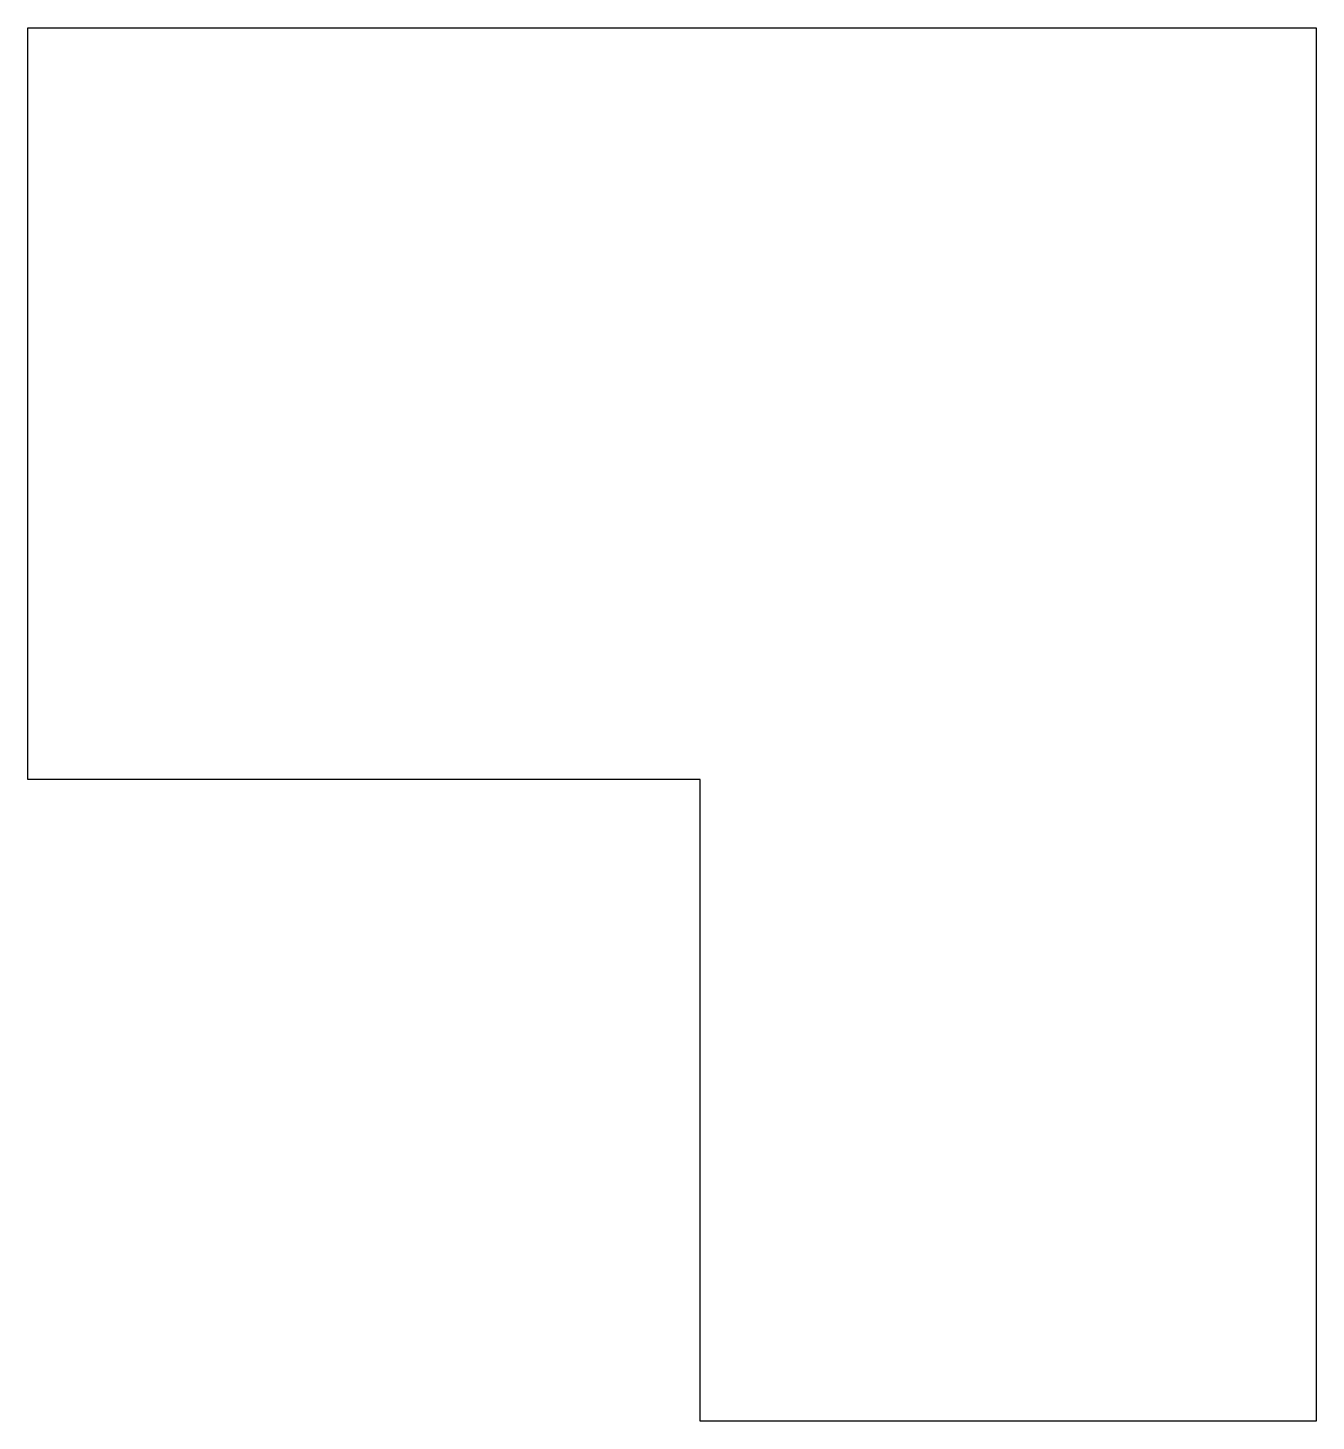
# Model space of a CAD drawing. Header units: millimetres. Extents: x 0 to 552, y 0 to 597.
import ezdxf

# ---------------------------------------------------------------- set-up
doc = ezdxf.new("R2010")
doc.units = ezdxf.units.MM
doc.layers.add('Epure', color=7, linetype='Continuous')

msp = doc.modelspace()

# ---------------------------------------------------------------- linework, layer by layer
at = {"layer": 'Epure'}
for p, q in [((0, 275), (0, 597)), ((0, 597), (552, 597)), ((552, 597), (552, 0)), ((288, 275), (0, 275)), ((288, 190), (288, 275)), ((288, 0), (288, 190)), ((552, 0), (288, 0))]:
    msp.add_line(p, q, dxfattribs=at)

doc.saveas('drawing.dxf')
